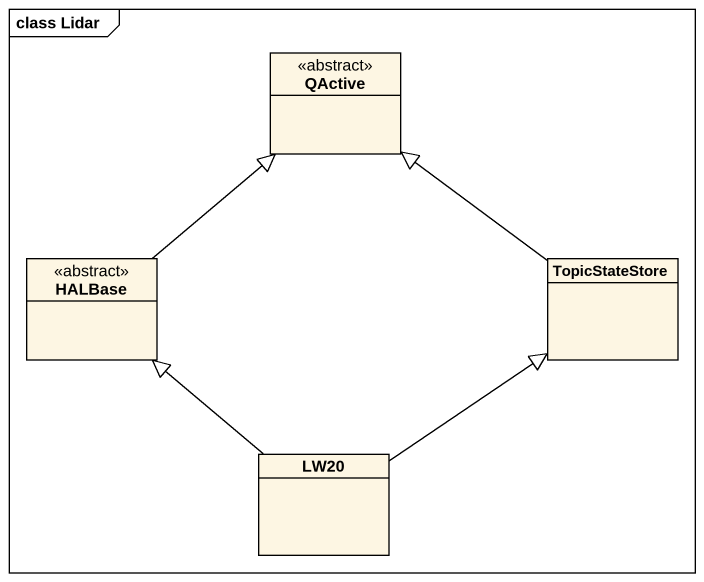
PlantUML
@startuml
mainframe class Lidar
hide circle
hide empty members
class QActive <<abstract>>
class HALBase <<abstract>>
class TopicStateStore
class LW20
HALBase -up-|> QActive
TopicStateStore -up-|> QActive
LW20 -up-|> HALBase
LW20 -up-|> TopicStateStore
@enduml
